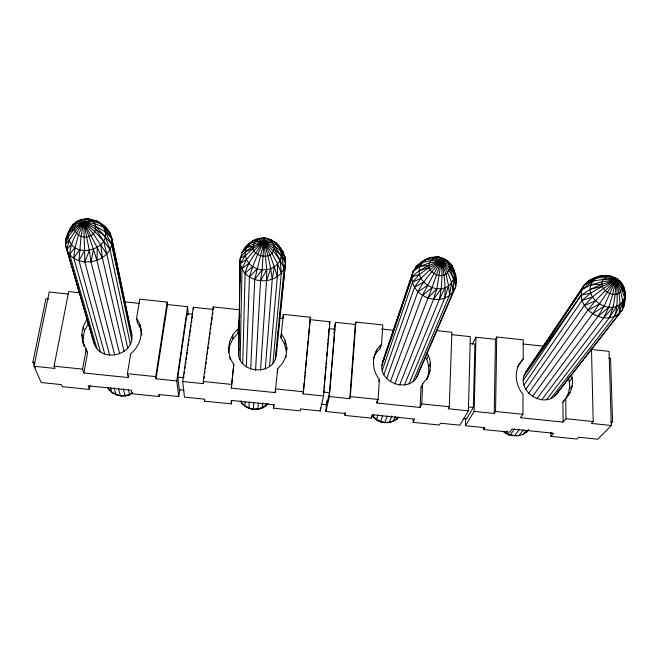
<?xml version="1.0" encoding="UTF-8"?>
<svg xmlns="http://www.w3.org/2000/svg" width="658" height="658" viewBox="0 0 658 658"><rect width="100%" height="100%" fill="white"/><g stroke="black" fill="none" stroke-linecap="round" stroke-linejoin="round"><path stroke-width="0.99" d="M239.479 309.737L213.233 306.957L213.324 309.408L193.296 307.286L182.694 381.533L184.446 397.128L204.35 399.151L204.474 401.133L231.303 403.864L231.303 400.409L273.884 404.752L273.531 408.157L300.188 410.872L300.517 408.947L320.216 410.954L323.555 395.976L329.88 321.754L310.066 319.656L308.257 338.977M278.877 318.159L282.932 318.595L283.376 314.392L310.453 317.263L303.486 391.79L275.562 388.927L275.176 392.604L231.32 388.113L233.796 364.285C225.554 353.609 227.66 337.464 238.122 329.058L239.866 314.902M228.655 352.68L229.494 346.018L232.768 339.002L232.784 334.93M240.129 281.821C240.26 268.645 236.995 252.483 249.333 243.485C253.289 239.57 258.816 237.818 264.31 238.007C276.352 239.093 285.736 251.446 285.498 263.142L276.376 354.752C274.106 377.305 235.967 373.514 238.673 350.821L240.228 258.232C246.388 247.811 258.314 244.225 268.67 239.471L272.001 240.112M571.325 374.986C574.171 383.12 571.563 392.448 565.74 398.649L565.995 418.727L563.116 422.099L520.404 417.731L522.921 414.31L523.02 394.232C514.515 384.42 513.421 368.398 523.184 359.038L523.274 339.832L496.724 337.019L495.449 339.298L494.24 413.479L474.13 411.414L465.42 425.734L484.823 427.708L483.614 429.534L509.769 432.191L512.097 429.024L553.6 433.252L550.927 436.377L576.918 439.026L578.563 437.257L597.76 439.207L611.298 425.479L609.037 351.331L590.744 349.39M233.796 364.285L231.32 388.113M625.034 299.949C629.319 274.189 599.191 268.456 584.51 284.692L525.783 372.115C513.997 390.688 545.507 410.987 557.655 392.727L622.468 309.671L624.483 305.057L624.738 296.092M622.608 307.467L624.483 305.057L625.1 293.139L620 281.007C609.719 278.474 598.467 275.151 588.589 280.867L586.286 284.256M70.348 229.436L73.4 224.288L77.48 221.943L93.091 221.499L100.584 223.506C120.899 246.347 72.207 264.146 68.391 236.329C70.233 209.647 107.928 216.803 111.778 238.5L131.839 335.144C134.166 355.197 102.311 363.027 94.522 344.66L66.771 249.695C63.464 242.35 67.05 234.807 70.324 228.194L79.865 220.224C91.232 224.896 104.038 228.12 111.778 238.5L130.432 329.79L128.738 321.811M232.768 339.002L238.064 333.178L238.122 329.058M494.24 413.479L495.556 411.497L496.724 337.019M238.772 355.378L240.228 258.232L245.311 255.534L253.371 248.305L263.998 241.642L270.857 240.935L275.809 242.662L282.998 251.85L275.809 242.662M260.535 370.133L266.539 280.81L266.753 269.657L263.562 237.966L268.67 239.471L270.857 240.935L281.246 255.756L285.498 263.142L281.937 296.552M269.533 366.481L277.331 276.656L277.569 263.948L271.844 253.124L263.998 241.642L260.519 238.607L257.813 238.599L256.266 239.668M240.154 359.778L242.021 268.604L240.351 263.504L245.311 255.534L245.302 251.85L246.61 247.4L249.333 243.485C254.687 242.605 259.055 238.073 264.31 238.007M483.614 429.534L483.655 427.486M119.641 353.782L96.956 260.502L97.252 247.622L82.447 219.418L88.345 218.793M463.635 418.768L466.407 419.047L473.365 407.458L474.928 344.068L470.281 343.575M474.13 411.414L475.931 337.225L495.449 339.298M241.749 401.1L241.692 403.148C248.239 411.028 261.16 411.431 267.995 403.79M242.736 363.701L245.121 273.185C248.485 259.745 258.931 250.056 265.47 238.41L266.432 238.262M465.42 425.734L465.617 418.636M413.257 419.31L413.109 422.362L439.429 425.035L440.432 423.193L459.876 425.175L468.381 410.822L470.355 336.633L451.775 334.667M416.218 378.046L453.272 291.412C452.688 281.402 458.001 268.875 448.279 261.506C445.515 259.252 442.258 257.895 438.804 257.13C428.58 255.74 417.904 262.353 413.249 271.261L382.824 361.341C375.183 382.446 410.863 395.31 418.282 374.04L455.665 286.798L456.594 281.69L455.862 275.891L453.905 269.821C449.348 266.934 448.378 261.029 443.55 258.602C434.124 268.957 424.377 279.28 417.863 291.798L386.624 378.613M550.952 398.411L614.662 316.21C618.652 303.568 617.015 290.326 615.649 277.429M554.76 396.034L622.468 309.671L622.739 301.339L620.626 291.066L615.781 280.086L611.208 276.237L605.664 275.414M245.113 402.03L244.973 406.093C250.106 409.465 256.538 410.148 262.279 407.853L262.674 402.795M246.331 366.893L249.456 276.911L252.631 266.646L257.574 254.638L265.108 238.352L265.799 238.163M404.464 385.012L439.322 299.382C442.258 285.753 442.892 271.228 440.342 257.549L435.983 256.834L439.141 257.401C445.696 267.864 451.684 278.984 453.272 291.412C439.848 310.099 405.024 293.567 413.249 271.261L426.022 259.375L433.005 258.841L435.522 257.747L438.721 257.377C445.507 266.465 454.201 274.945 455.665 286.798L453.272 291.412M468.381 410.822L448.221 408.758L449.299 406.751L451.857 332.257L437.011 330.686M409.07 383.729L444.808 297.934C445.688 284.355 444.249 270.413 439.98 257.492L438.179 257.031M426.639 379.666C431.13 371.499 432.183 360.938 426.877 352.894M586.903 283.442L588.589 280.867L600.31 276.064L607.753 276.59L610.83 276.212L615.781 280.086L615.189 294.323L613.231 307.08L609.398 317.666L546.51 399.702M258.331 403L257.928 409.046L254.087 409.482L248.963 408.141L249.234 402.071M250.714 369.122L254.72 279.535L263.998 241.642L264.253 238.262M426.458 379.748C429.97 372.568 429.493 363.512 425.216 356.776M376.944 401.026L376.82 403.017L420.092 407.45L421.013 387.504L422.658 383.836L427.478 377.815M420.092 407.45L421.745 403.922L422.658 383.836M96.923 348.592L69.616 254.276C70.751 240.869 78.384 229.403 86.058 218.793C96.775 218.061 99.218 233.73 88.97 236.321C81.666 239.759 71.105 232.126 75.719 224.181L90.96 220.027L96.874 220.956L106.382 228.26L101.357 224.641M624.483 305.057L625.1 293.139L622.007 286.419L621.44 283.656L615.781 280.086L607.753 276.59C589.198 285.177 619.721 305.855 622.007 286.419L615.781 280.086L603.526 279.411L592.924 280.982L584.51 284.692L542.233 348.46M253.379 409.144L253.774 402.087M255.559 370.224L260.552 280.867L262.131 269.838L263.998 241.642L257.854 239.685L253.174 240.491L245.278 247.745L249.3 244.57M104.745 354.02L78.976 260.642L81.057 236.452L83.763 221.952L86.469 218.81L89.052 218.826M376.82 403.017L378.095 399.447L379.362 379.353C370.972 369.146 371.441 353.009 381.582 344.142L382.8 324.937L355.904 322.083L355.295 324.443L349.768 398.666L329.387 396.577L325.833 411.521L345.483 413.528L344.94 415.428L371.425 418.118L372.609 414.811L414.647 419.088L413.109 422.362M373.333 359.202L375.438 353.946L380.308 348.107L380.431 346.1M371.425 418.118L371.556 416.086M349.768 398.666L350.36 396.601L355.904 322.083M344.94 415.428L345.17 412.393M265.306 368.858L272.264 279.37L274.304 266.77L269.969 254.728L263.998 241.642L255.649 241.412C244.282 256.217 276.154 263.611 273.81 245.714L263.998 241.642L254.095 243.649L246.61 247.4L241.889 252.639L249.333 243.485M320.997 404.201L326.623 404.777L329.469 392.686L334.725 329.263L329.082 328.663L328.038 340.943M329.387 396.577L335.531 322.354L355.295 324.443M325.833 411.521L326.434 404.423M326.705 403.757L326.96 400.714M320.216 410.954L320.479 407.911M323.851 390.046L323.67 392.086L329.469 392.686M324.024 387.998L324.542 381.862M324.723 379.814L325.241 373.678M325.414 371.63L325.85 366.514M326.031 364.466L326.467 359.35M326.722 356.282L327.166 351.166M327.339 349.127L327.857 342.983M263.126 406.957L260.469 408.429L266.136 405.632L266.309 403.609M272.93 363.175L281.394 272.856L280.045 260.181L274.008 248.485L263.998 241.642L254.029 250.566L246.454 259.499L242.021 268.604C250.624 286.913 282.825 284.133 285.498 263.142L279.008 246.363L272.692 243.065L263.998 241.642L267.921 255.765L270.726 268.604L272.264 279.37M323.555 395.976L303.124 393.887L304.169 382.701M304.358 380.661L304.835 375.578M305.024 373.547L308.067 341.009M284.972 259.384L285.169 257.344L279.008 246.363M275.266 359.178L284.182 268.25L281.246 255.756L280.958 250.986L273.81 245.714M600.31 276.064L584.51 284.692C571.144 304.473 601.881 327.939 619.12 313.479L620.025 304.177L619.071 292.678L615.781 280.086L617.944 278.893M285.802 357.664L286.863 347.983L285.235 340.433L281.361 333.606L280.933 337.677L284.774 344.447L286.386 351.956L286.863 347.983M273.531 408.157L273.958 404.086M275.176 392.604L277.668 368.825L282.932 362.805L286.082 355.649M280.933 337.677L283.376 314.392M276.648 346.166L276.862 344.142M277.298 340.087L277.512 338.064M278.046 333.006L278.268 330.974M278.696 326.927L278.918 324.904M279.346 320.849L279.666 317.814M279.995 314.779L280.316 311.744M280.645 308.701L281.073 304.654M281.287 302.631L281.723 298.576M277.265 372.65L277.668 368.825M284.774 344.447L285.235 340.433M284.93 259.384L285.169 257.344L280.958 250.986M100.411 351.791L73.778 258.01L75.07 247.457L78.45 235.177L83.763 221.952L94.81 223.63L103.586 227.216L109.952 233.006L111.005 237.999M231.303 403.864L231.674 400.812M238.064 333.178L239.051 325.142M204.474 401.133L204.745 399.118M182.694 381.533L203.347 383.655L203.207 381.5L213.233 306.957M203.347 383.655L203.626 381.624M204.029 378.572L204.309 376.532M204.712 373.481L204.992 371.449M205.395 368.398L205.674 366.366M205.946 364.326L206.217 362.295M206.628 359.243L206.9 357.212M207.311 354.16L207.583 352.12M207.994 349.077L208.265 347.037M208.676 343.986L208.948 341.954M209.359 338.903L209.631 336.871M209.91 334.832L210.182 332.8M210.593 329.748L210.864 327.717M211.276 324.665L211.547 322.626M211.818 320.594L212.23 317.543M212.641 314.491L212.912 312.46M528.127 369.516L525.783 372.115L581.96 289.594L590.876 284.898L602.358 281.657L615.781 280.086L621.678 288.911L624.565 297.572C615.255 321.943 575.051 295.171 596.164 277.972M424.369 260.93L420.668 262.55L430.406 257.484L435.522 257.747L441.312 261.02L436.871 288.706L433.474 299.448L399.579 385.111M68.473 294.06L49.202 292.02L34.019 366.292L41.207 382.545L61.375 384.601L62.197 386.665L89.373 389.429L88.164 385.827L131.304 390.227L132.143 393.78L159.146 396.527L158.8 394.52L178.746 396.552L179.774 389.437M183.936 375.693L183.648 377.708L177.775 377.108L186.979 313.652L192.704 314.261M184.224 373.678L184.511 371.663M184.947 368.644L185.235 366.629M185.515 364.614L185.951 361.596M186.239 359.581L186.527 357.565M186.954 354.547L187.242 352.532M187.53 350.517L187.818 348.501M188.246 345.483L188.533 343.468M188.821 341.453L189.109 339.438M189.545 336.419L189.825 334.404M190.113 332.389L190.549 329.362M190.836 327.355L191.124 325.34M191.552 322.313L191.84 320.298M192.128 318.291L192.416 316.276M178.746 396.552L176.788 380.933L187.571 306.677L167.502 304.555L167.19 302.071L139.759 299.16L136.576 318.382L137.382 322.609L140.902 329.387L141.807 335.021M159.146 396.527L159.45 394.504M176.788 380.933L156.078 378.811L155.699 376.623L167.19 302.071M156.078 378.811L167.502 304.555M413.076 381.352L449.57 295.212L451.528 282.792L453.666 279.025L449.398 267.6L449.011 264.837L441.312 261.02L433.005 258.841C418.521 270.15 446.963 284.93 449.398 267.6L441.312 261.02L430.982 260.56L422.485 262.386L416.218 266.358L415.214 269.262M310.066 319.656L310.453 317.263M136.576 318.382C144.752 329.395 141.297 345.45 130.728 353.609L127.397 373.719L128.31 377.56L83.862 373.004L82.554 369.122L86.264 349.003C80.153 340.211 80.712 328.202 86.971 319.632L88.205 323.876L84.463 330.884L83.04 338.5L84.084 346.1L82.801 342.02M128.31 377.56L128.639 375.562M303.124 393.887L303.486 391.79M622.468 309.671L624.565 297.572M89.373 389.429L90.064 385.555M83.862 373.004L87.53 353.033L86.264 349.003M34.019 366.292L54.959 368.439L54.063 366.193L68.695 291.626L79.544 292.777M114.698 355.057L90.985 261.933L93.461 249.448L88.97 236.321L83.763 221.952L74.724 226.755L70.324 228.194M329.296 324.608L329.88 321.754M35.384 367.855L32.9 362.229L45.92 298.757L48.824 299.061M334.108 329.008L335.531 322.354M451.528 282.792C439.231 298.88 409.037 279.469 422.485 262.386M333.894 333.137L334.519 330.226M592.924 280.982L581.96 289.594L523.941 376.072L581.154 295.195L590.275 289.356L601.963 284.231L615.781 280.086L612.688 294.439L608.856 307.278L603.699 317.74L541.723 399.809M103.586 227.216L111.778 238.5C114.582 262.493 76.18 271.112 66.771 249.695L69.263 240.302L75.127 231.098L83.763 221.952L95.764 229.05L105.173 236.609L111.696 244.299L131.839 335.144L130.638 330.793M238.673 350.821L239.142 349.061M619.12 313.479L622.739 301.339M444.808 297.934L448.534 285.621L445.918 273.851L441.312 261.02L429.625 262.805L420.108 266.293L413.249 271.261L390.342 340.934M563.116 422.099L562.886 402.17C568.923 395.779 571.391 386.032 568.15 377.733M375.438 353.946L376.68 350.015M415.593 268.308L416.218 266.358L426.022 259.375M380.308 348.107L381.582 344.142M381.911 365.749L412.031 276.862C421.128 267.814 433.433 262.797 445.787 260.066L448.279 261.506L449.291 263.29M266.539 280.81L270.726 268.604C276.179 266.49 280.481 261.637 281.246 255.756L274.008 248.485M382.265 370.298L412.517 282.126L419.426 274.435L429.255 267.461L441.312 261.02L447.728 262.188L451.668 265.207L455.862 275.891M378.728 381.212L379.362 379.353M383.877 374.69L414.507 287.225L420.824 278.4L430.061 269.722L441.312 261.02L432.026 287.743L394.759 384.017M94.522 344.66L65.438 244.587L68.391 236.329L74.617 228.836L83.763 221.952L94.801 231.542L103.619 241.042L109.968 249.407L130.35 344.109M373.67 414.622L372.987 416.514C379.016 424.681 392.39 424.591 398.88 417.131M391.905 415.864L389.248 422.395L384.79 422.494L377.026 420.281L376.368 419.45L378.111 414.754M390.342 381.796L422.362 295.516L433.819 273.794L441.312 261.02M387.373 415.971L384.79 422.494L380.472 421.975L382.545 415.881M109.615 355.139L84.849 261.983L89.307 250.492L83.763 221.952L93.189 233.68L106.777 254.013L127.734 348.107M389.248 422.395L387.447 422.494L393.459 421.194L395.409 416.514M393.723 420.298L397.144 418.973L397.934 417.098M523.9 385.029L582.009 300.459L590.794 293.032L602.333 286.312L615.781 280.086L604.052 306.324L597.949 316.432L536.936 398.715M426.779 359.317L428.457 355.452M66.269 241.28L65.701 239.315L68.646 232.644L74.724 226.755M428.786 366.81L430.48 362.994M614.662 316.21L620.025 304.177M557.655 392.727L558.732 390.326M428.457 374.427L430.151 370.66M439.322 299.382L445.178 287.456M472.345 344.175L475.931 337.225M384.091 358.964L382.824 361.341L412.031 276.862L419.426 274.435M260.552 280.867L266.753 269.657L270.726 268.604M78.976 260.642L84.561 250.665L83.763 221.952M107.484 387.439C111.515 394.668 121.393 397.753 129.075 395.071L132.735 392.579M69.329 231.155L67.807 233.73L68.901 232.332M609.398 317.666L616.875 306.019M523.184 359.038L517.385 367.23M534.905 359.515L536.599 356.965M538.293 354.415L540.547 351.01M523.291 380.472L581.154 295.195L590.794 293.032M525.726 389.413L584.312 305.559L592.439 296.997L603.287 288.574L615.781 280.086L592.562 313.833L532.47 396.503M73.778 258.01L79.618 249.686M528.645 393.328L587.907 310.115L595.334 300.862L615.781 280.086M433.474 299.448L441.378 288.517M507.376 431.031L505.492 433.334L502.802 431.064M514.449 429.032L510.254 434.691L508.642 434.913L505.492 433.334M519.499 429.238L514.63 435.686L508.642 434.913M254.72 279.535L262.131 269.838L266.753 269.657M523.332 429.937L519.006 435.58C513.988 436.139 508.642 434.856 504.809 431.484M512.039 435.686L519.006 435.58L523.085 434.37L526.219 430.332M523.085 434.37L526.589 432.15L528.432 429.797M569.343 381.484L572.23 377.815M69.616 254.276L75.07 247.457M421.013 387.504L422.206 386.016M569.45 389.092L572.345 385.481M567.245 396.19L570.132 392.62M562.886 402.17L565.74 398.649M66.771 249.695L71.5 244.176M526.589 432.15L528.604 429.847M251.331 242.555L253.174 240.491M65.438 244.587L69.263 240.302M603.699 317.74L613.231 307.08M65.701 239.315L68.391 236.329M591.476 348.082L593.187 421.515L591.402 423.439L611.298 425.479M249.456 276.911L257.237 268.867L262.131 269.838M427.692 298.132L436.871 288.706M611.2 423.143L612.557 421.753L610.591 358.396L608.757 358.207M245.121 273.185L252.631 266.646L257.237 268.867M597.949 316.432L608.856 307.278M422.362 295.516L432.026 287.743M242.021 268.604L248.913 263.381L252.631 266.646M265.421 405.312L267.707 403.667M417.863 291.798L427.371 285.531M240.351 263.504L246.454 259.499L245.311 255.534M592.562 313.833L604.052 306.324M68.646 232.644L74.617 228.836M427.897 259.071L430.406 257.484M257.928 409.046L257.517 409.292L262.279 407.853M414.507 287.225L423.497 282.274M129.075 395.071L132.217 393.352M587.907 310.115L599.348 304.119M412.517 282.126L420.824 278.4M245.302 251.85L253.371 248.305M263.874 406.628L266.136 405.632M584.312 305.559L595.334 300.862M77.562 221.302L81.633 219.731M582.009 300.459L592.439 296.997M419.154 270.751L429.255 267.461M395.425 419.442L397.144 418.973M384.083 422.683L384.79 422.494M590.275 289.356L602.333 286.312M246.61 247.4L253.305 246.224M390.309 421.63L393.459 421.194M420.108 266.293L429.032 265.38M590.876 284.898L601.963 284.231M118.572 388.82L120.381 395.639L125.012 395.54L129.503 394.348L128.318 389.47M54.063 366.193L82.554 369.122M127.397 373.719L155.699 376.623M203.207 381.5L231.32 384.387M350.36 396.601L378.095 399.447M421.745 403.922L449.299 406.751M495.556 411.497L522.921 414.31M565.995 418.727L593.187 421.515M184.076 390.219L179.321 389.733L177.775 377.108M32.9 362.229L34.882 362.435M468.603 406.973L473.365 407.458M610.673 421.564L612.557 421.753M124.502 301.825L139.529 303.412M381.517 329.025L393.517 330.3M522.855 343.994L544.084 346.24M436.715 256.875L439.141 257.401M606.339 275.439L613.091 277.265M120.381 395.639L122.001 396.075M114.615 393.41L111.992 392.571L110.593 387.661M438.804 257.13L444.38 258.964L445.466 260.453M110.486 390.334L108.8 389.618L108.233 387.644M372.732 415.486L374.188 417.748L380.39 421.49M115.487 393.69L118.555 395.285L115.94 394.619L114.056 387.784M243.419 404.07L241.692 403.148L240.277 400.969M247.038 407.063L248.963 408.141M277.692 246.076L279.165 247.112L277.018 245.006M125.596 396.001L125.012 395.54L123.276 388.73M96.874 220.956L99.868 223.407M376.368 419.45L371.992 415.066M263.998 241.642L273.267 250.969L280.045 260.181L284.182 268.25M100.584 223.506L109.952 233.006L110.536 236M619.482 281.542L621.621 283.754L622.246 286.592M95.755 226.278L105.173 236.609L109.968 249.407M621.678 288.911L625.1 293.139M449.398 267.6L454.53 274.592L456.594 281.69L455.788 283.582L456.594 281.69L453.905 269.821M95.764 229.05L103.619 241.042L106.777 254.013M246.454 259.499L248.913 263.381M621.44 283.656L624.138 288.369L624.442 292.226M449.011 264.837L454.53 274.592L455.665 286.798M105.239 231.838L111.696 244.299L131.748 339.684M97.252 247.622L102.344 257.796L124.082 351.413M85.803 349.571L87.53 353.033M454.185 272.231L455.443 274.978M277.569 263.948L281.394 272.856M451.668 265.207L452.227 266.942M93.461 249.448L96.956 260.502M81.748 334.363L83.04 338.5M274.304 266.77L277.331 276.656M83.188 326.689L84.463 330.884M448.279 261.506L448.674 263.175M121.352 286.888L123.038 294.866M125.357 305.847L126.204 309.836M126.624 311.834L128.31 319.813M140.121 325.208L140.902 329.387M141.33 332.767L141.643 334.42M89.307 250.492L90.985 261.933M100.806 244.801L102.344 257.796M448.534 285.621L449.57 295.212M186.979 313.652L187.16 315.667M187.571 306.677L188.246 314.582M193.296 307.286L193.444 309.26M276.245 351.125L276.376 354.752M84.561 250.665L84.849 261.983M550.902 432.314L550.927 436.377M229.987 357.302L229.987 359.268M229.477 341.987L229.494 346.018"/></g></svg>
